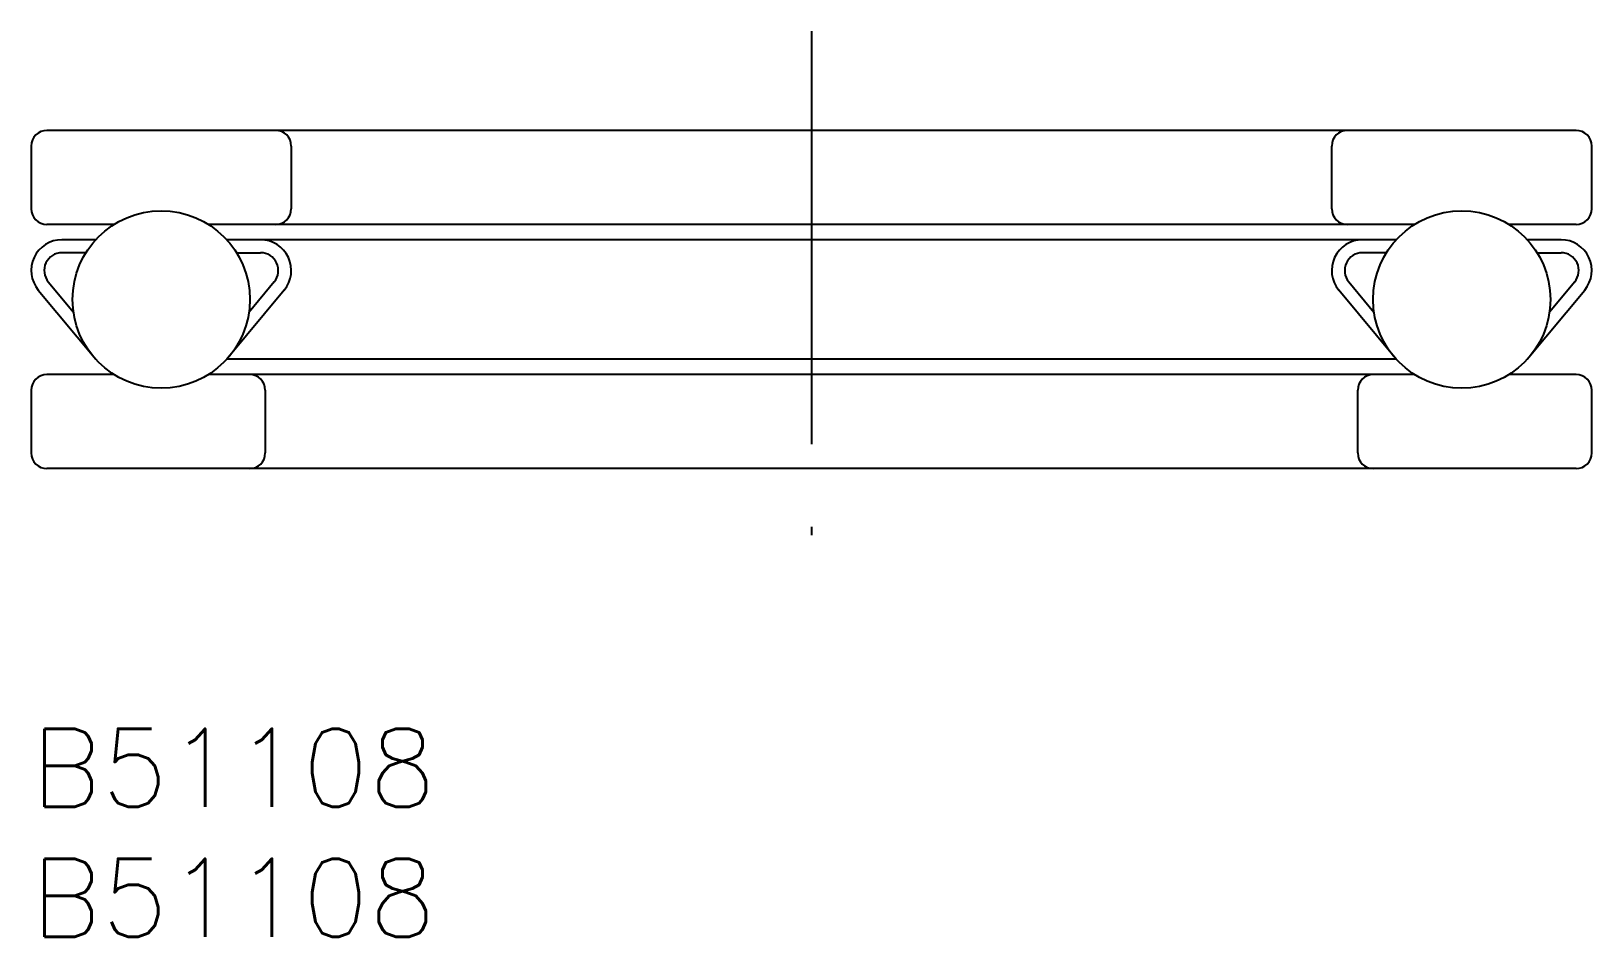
# Model space of a CAD drawing. Extents: x 0 to 60, y -8 to 26.8.
import ezdxf

# ---------------------------------------------------------------- set-up
doc = ezdxf.new("R2010")
doc.units = 0
doc.header["$LTSCALE"] = 0.5
doc.linetypes.add('CENTER', pattern=[50.8, 31.75, -6.35, 6.35, -6.35])
for name, color, linetype in [('MSM_CENTER', 1, 'CENTER'), ('MSM_CONTINUOUS', 7, 'CONTINUOUS'), ('MSM_PART_NUMBER', 7, 'CONTINUOUS')]:
    doc.layers.add(name, color=color, linetype=linetype)
doc.styles.get("Standard").update_dxf_attribs({"font": 'txt.shx', "height": 3, "bigfont": 'bigfont.shx'})

msp = doc.modelspace()

# ---------------------------------------------------------------- linework, layer by layer
at = {"layer": 'MSM_CENTER'}
msp.add_line((30, 26.814), (30, 7.438), dxfattribs=at)
at = {"layer": 'MSM_CONTINUOUS'}
for p, q in [((59.4, 23), (0.6, 23)), ((0, 22.4), (0, 19.989)), ((10, 22.4), (10, 19.989)), ((50, 19.989), (50, 22.4)), ((60, 19.989), (60, 22.4)), ((3.19, 19.389), (0.6, 19.389)), ((53.19, 19.389), (6.81, 19.389)), ((59.4, 19.389), (56.81, 19.389)), ((2.482, 18.798), (1.182, 18.798)), ((52.482, 18.798), (7.518, 18.798)), ((58.818, 18.798), (57.518, 18.798)), ((2.104, 18.298), (1.182, 18.298)), ((7.896, 18.298), (8.818, 18.298)), ((52.104, 18.298), (51.182, 18.298)), ((57.896, 18.298), (58.818, 18.298)), ((0.273, 16.86), (2.482, 14.202)), ((0.657, 17.18), (1.626, 16.015)), ((9.727, 16.86), (7.518, 14.202)), ((9.343, 17.18), (8.374, 16.015)), ((52.482, 14.202), (50.273, 16.86)), ((50.657, 17.18), (51.626, 16.015)), ((57.518, 14.202), (59.727, 16.86)), ((59.343, 17.18), (58.374, 16.015)), ((52.482, 14.202), (7.518, 14.202)), ((3.19, 13.611), (0.6, 13.611)), ((53.19, 13.611), (6.81, 13.611)), ((59.4, 13.611), (56.81, 13.611)), ((0, 13.011), (0, 10.6)), ((9, 13.011), (9, 10.6)), ((51, 10.6), (51, 13.011)), ((60, 10.6), (60, 13.011)), ((59.4, 10), (0.6, 10))]:
    msp.add_line(p, q, dxfattribs=at)
for centre in [(5, 16.5), (55, 16.5)]:
    msp.add_circle(centre, 3.409, dxfattribs=at)
for centre, radius, start, end in [((0.6, 22.4), 0.6, 90, 180), ((9.4, 22.4), 0.6, 0, 90), ((50.6, 22.4), 0.6, 90, 180), ((59.4, 22.4), 0.6, 0, 90), ((0.6, 19.989), 0.6, 180, 270), ((9.4, 19.989), 0.6, 270, 0), ((50.6, 19.989), 0.6, 180, 270), ((59.4, 19.989), 0.6, 270, 0), ((1.182, 17.616), 1.182, 90, 219.72659), ((8.818, 17.616), 1.182, 320.27341, 90), ((51.182, 17.616), 1.182, 90, 219.72659), ((58.818, 17.616), 1.182, 320.27341, 90), ((1.182, 17.616), 0.682, 90, 219.72659), ((8.818, 17.616), 0.682, 320.27341, 90), ((51.182, 17.616), 0.682, 90, 219.72659), ((58.818, 17.616), 0.682, 320.27341, 90), ((0.6, 13.011), 0.6, 90, 180), ((8.4, 13.011), 0.6, 360, 90), ((51.6, 13.011), 0.6, 90, 180), ((59.4, 13.011), 0.6, 360, 90), ((0.6, 10.6), 0.6, 180, 270), ((8.4, 10.6), 0.6, 270, 360), ((51.6, 10.6), 0.6, 180, 270), ((59.4, 10.6), 0.6, 270, 0)]:
    msp.add_arc(centre, radius, start, end, dxfattribs=at)

# ---------------------------------------------------------------- texts
at = {"layer": 'MSM_PART_NUMBER'}
for p in [(0, -3), (0, -8)]:
    msp.add_text('B51108', height=3, dxfattribs=at).set_placement(p)

doc.saveas('drawing.dxf')
